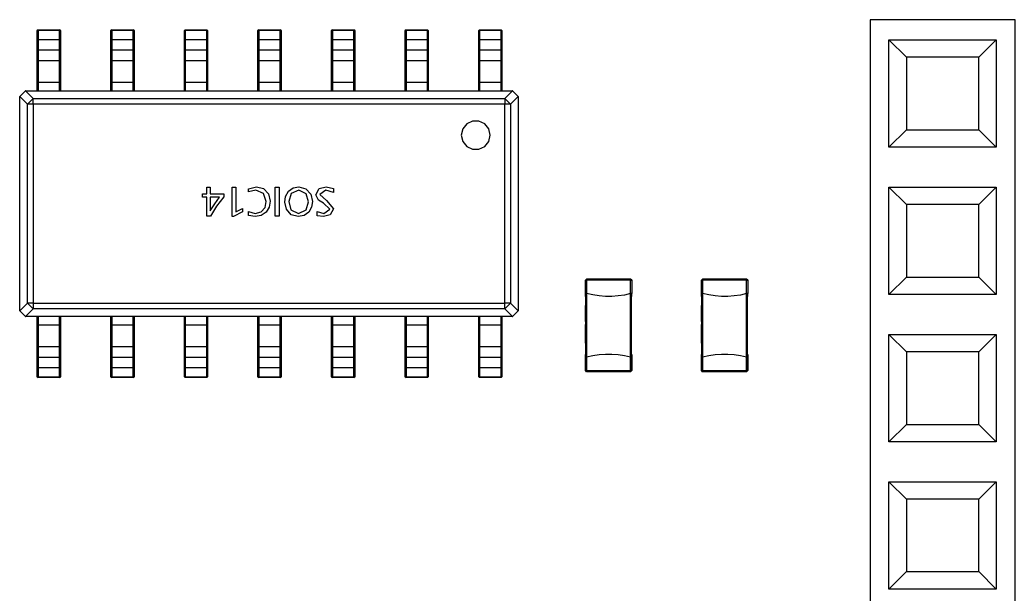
# Model space of a CAD drawing. Header units: millimetres. Extents: x 5 to 205, y 5 to 144.
# Drawn here: x 57.02 to 74.18, y 107.11 to 117.01 of the extents above; entities that cross this region are included whole.
import ezdxf

# ---------------------------------------------------------------- set-up
doc = ezdxf.new("R2010")
doc.units = ezdxf.units.MM
doc.layers.add('PARTS', color=8, linetype='CONTINUOUS')

msp = doc.modelspace()

# ---------------------------------------------------------------- linework, layer by layer
at = {"layer": 'PARTS'}
for points in [[(74.18, 117.014), (71.68, 117.014)], [(71.68, 117.014), (71.68, 61.134)], [(74.18, 61.134), (74.18, 117.014)], [(57.318, 116.83), (57.333, 116.845)], [(57.333, 116.845), (57.318, 116.83)], [(57.318, 116.67), (57.318, 116.83)], [(57.318, 116.83), (57.333, 116.831)], [(57.333, 116.845), (57.703, 116.845)], [(57.333, 116.845), (57.333, 116.845)], [(57.333, 116.831), (57.333, 116.845)], [(57.333, 116.845), (57.703, 116.845)], [(57.703, 116.831), (57.333, 116.831)], [(57.333, 116.831), (57.333, 116.671)], [(57.703, 116.845), (57.718, 116.83)], [(57.703, 116.845), (57.703, 116.845)], [(57.703, 116.831), (57.703, 116.845)], [(57.718, 116.83), (57.703, 116.845)], [(57.703, 116.671), (57.703, 116.831)], [(57.703, 116.831), (57.718, 116.83)], [(57.718, 116.824), (57.718, 116.83)], [(57.718, 116.83), (57.718, 116.67)], [(58.587, 116.83), (58.602, 116.845)], [(58.602, 116.845), (58.587, 116.83)], [(58.587, 116.83), (58.587, 116.824)], [(58.587, 116.67), (58.587, 116.83)], [(58.587, 116.83), (58.602, 116.831)], [(58.587, 116.824), (58.587, 116.664)], [(58.602, 116.845), (58.971, 116.845)], [(58.602, 116.845), (58.602, 116.845)], [(58.602, 116.831), (58.602, 116.845)], [(58.602, 116.845), (58.971, 116.845)], [(58.971, 116.831), (58.602, 116.831)], [(58.602, 116.831), (58.602, 116.671)], [(58.971, 116.845), (58.986, 116.83)], [(58.971, 116.845), (58.971, 116.845)], [(58.971, 116.831), (58.971, 116.845)], [(58.986, 116.83), (58.971, 116.845)], [(58.971, 116.671), (58.971, 116.831)], [(58.971, 116.831), (58.986, 116.83)], [(58.986, 116.824), (58.986, 116.83)], [(58.986, 116.83), (58.986, 116.67)], [(59.855, 116.83), (59.87, 116.845)], [(59.87, 116.845), (59.855, 116.83)], [(59.855, 116.67), (59.855, 116.83)], [(59.855, 116.83), (59.87, 116.831)], [(59.87, 116.845), (60.24, 116.845)], [(59.87, 116.845), (59.87, 116.845)], [(59.87, 116.831), (59.87, 116.845)], [(59.87, 116.845), (60.24, 116.845)], [(60.24, 116.831), (59.87, 116.831)], [(59.87, 116.831), (59.87, 116.671)], [(60.24, 116.845), (60.255, 116.83)], [(60.24, 116.845), (60.24, 116.845)], [(60.24, 116.831), (60.24, 116.845)], [(60.255, 116.83), (60.24, 116.845)], [(60.24, 116.671), (60.24, 116.831)], [(60.24, 116.831), (60.255, 116.83)], [(60.255, 116.824), (60.255, 116.83)], [(60.255, 116.83), (60.255, 116.67)], [(61.124, 116.83), (61.139, 116.845)], [(61.139, 116.845), (61.124, 116.83)], [(61.124, 116.83), (61.124, 116.824)], [(61.124, 116.67), (61.124, 116.83)], [(61.124, 116.83), (61.139, 116.831)], [(61.139, 116.845), (61.509, 116.845)], [(61.139, 116.845), (61.139, 116.845)], [(61.139, 116.831), (61.139, 116.845)], [(61.139, 116.845), (61.509, 116.845)], [(61.509, 116.831), (61.139, 116.831)], [(61.139, 116.831), (61.139, 116.671)], [(61.509, 116.845), (61.524, 116.83)], [(61.509, 116.845), (61.509, 116.845)], [(61.509, 116.831), (61.509, 116.845)], [(61.524, 116.83), (61.509, 116.845)], [(61.509, 116.671), (61.509, 116.831)], [(61.509, 116.831), (61.524, 116.83)], [(61.524, 116.824), (61.524, 116.83)], [(61.524, 116.83), (61.524, 116.67)], [(61.524, 116.664), (61.524, 116.824)], [(62.393, 116.83), (62.408, 116.845)], [(62.408, 116.845), (62.393, 116.83)], [(62.393, 116.83), (62.393, 116.824)], [(62.393, 116.67), (62.393, 116.83)], [(62.393, 116.83), (62.408, 116.831)], [(62.393, 116.824), (62.393, 116.664)], [(62.408, 116.845), (62.778, 116.845)], [(62.408, 116.845), (62.408, 116.845)], [(62.408, 116.831), (62.408, 116.845)], [(62.408, 116.845), (62.778, 116.845)], [(62.778, 116.831), (62.408, 116.831)], [(62.408, 116.831), (62.408, 116.671)], [(62.778, 116.845), (62.793, 116.83)], [(62.778, 116.845), (62.778, 116.845)], [(62.778, 116.831), (62.778, 116.845)], [(62.793, 116.83), (62.778, 116.845)], [(62.778, 116.671), (62.778, 116.831)], [(62.778, 116.831), (62.793, 116.83)], [(62.793, 116.824), (62.793, 116.83)], [(62.793, 116.83), (62.793, 116.67)], [(62.793, 116.664), (62.793, 116.824)], [(63.662, 116.83), (63.677, 116.845)], [(63.677, 116.845), (63.662, 116.83)], [(63.662, 116.83), (63.662, 116.824)], [(63.662, 116.67), (63.662, 116.83)], [(63.662, 116.83), (63.677, 116.831)], [(63.662, 116.824), (63.662, 116.664)], [(63.677, 116.845), (64.046, 116.845)], [(63.677, 116.845), (63.677, 116.845)], [(63.677, 116.831), (63.677, 116.845)], [(63.677, 116.845), (64.046, 116.845)], [(64.046, 116.831), (63.677, 116.831)], [(63.677, 116.831), (63.677, 116.671)], [(64.046, 116.845), (64.061, 116.83)], [(64.046, 116.845), (64.046, 116.845)], [(64.046, 116.831), (64.046, 116.845)], [(64.061, 116.83), (64.046, 116.845)], [(64.046, 116.671), (64.046, 116.831)], [(64.046, 116.831), (64.061, 116.83)], [(64.061, 116.824), (64.061, 116.83)], [(64.061, 116.83), (64.061, 116.67)], [(64.93, 116.83), (64.945, 116.845)], [(64.945, 116.845), (64.93, 116.83)], [(64.93, 116.83), (64.93, 116.824)], [(64.93, 116.67), (64.93, 116.83)], [(64.93, 116.83), (64.945, 116.831)], [(64.93, 116.824), (64.93, 116.664)], [(64.945, 116.845), (65.315, 116.845)], [(64.945, 116.845), (64.945, 116.845)], [(64.945, 116.831), (64.945, 116.845)], [(64.945, 116.845), (65.315, 116.845)], [(65.315, 116.831), (64.945, 116.831)], [(64.945, 116.831), (64.945, 116.671)], [(65.315, 116.845), (65.33, 116.83)], [(65.315, 116.845), (65.315, 116.845)], [(65.315, 116.831), (65.315, 116.845)], [(65.33, 116.83), (65.315, 116.845)], [(65.315, 116.671), (65.315, 116.831)], [(65.315, 116.831), (65.33, 116.83)], [(65.33, 116.824), (65.33, 116.83)], [(65.33, 116.83), (65.33, 116.67)], [(65.33, 116.664), (65.33, 116.824)], [(57.318, 116.67), (57.333, 116.671)], [(57.318, 116.476), (57.318, 116.67)], [(57.703, 116.671), (57.333, 116.671)], [(57.333, 116.671), (57.333, 116.49)], [(57.703, 116.49), (57.703, 116.671)], [(57.703, 116.671), (57.718, 116.67)], [(57.718, 116.67), (57.718, 116.476)], [(58.587, 116.67), (58.602, 116.671)], [(58.587, 116.476), (58.587, 116.67)], [(58.971, 116.671), (58.602, 116.671)], [(58.602, 116.671), (58.602, 116.49)], [(58.971, 116.49), (58.971, 116.671)], [(58.971, 116.671), (58.986, 116.67)], [(58.986, 116.67), (58.986, 116.476)], [(59.855, 116.67), (59.87, 116.671)], [(59.855, 116.476), (59.855, 116.67)], [(60.24, 116.671), (59.87, 116.671)], [(59.87, 116.671), (59.87, 116.49)], [(60.24, 116.49), (60.24, 116.671)], [(60.24, 116.671), (60.255, 116.67)], [(60.255, 116.67), (60.255, 116.476)], [(61.124, 116.67), (61.139, 116.671)], [(61.124, 116.476), (61.124, 116.67)], [(61.509, 116.671), (61.139, 116.671)], [(61.139, 116.671), (61.139, 116.49)], [(61.509, 116.49), (61.509, 116.671)], [(61.509, 116.671), (61.524, 116.67)], [(61.524, 116.67), (61.524, 116.476)], [(62.393, 116.67), (62.408, 116.671)], [(62.393, 116.476), (62.393, 116.67)], [(62.778, 116.671), (62.408, 116.671)], [(62.408, 116.671), (62.408, 116.49)], [(62.778, 116.49), (62.778, 116.671)], [(62.778, 116.671), (62.793, 116.67)], [(62.793, 116.67), (62.793, 116.476)], [(63.662, 116.67), (63.677, 116.671)], [(63.662, 116.476), (63.662, 116.67)], [(64.046, 116.671), (63.677, 116.671)], [(63.677, 116.671), (63.677, 116.49)], [(64.046, 116.49), (64.046, 116.671)], [(64.046, 116.671), (64.061, 116.67)], [(64.061, 116.67), (64.061, 116.476)], [(64.93, 116.67), (64.945, 116.671)], [(64.93, 116.476), (64.93, 116.67)], [(65.315, 116.671), (64.945, 116.671)], [(64.945, 116.671), (64.945, 116.49)], [(65.315, 116.49), (65.315, 116.671)], [(65.315, 116.671), (65.33, 116.67)], [(65.33, 116.67), (65.33, 116.476)], [(72.005, 114.819), (72.005, 116.669)], [(72.005, 116.669), (73.855, 116.669)], [(72.005, 116.669), (72.305, 116.369)], [(73.555, 116.369), (73.855, 116.669)], [(73.855, 116.669), (73.855, 114.819)], [(57.318, 116.476), (57.333, 116.49)], [(57.318, 116.294), (57.318, 116.476)], [(57.703, 116.49), (57.333, 116.49)], [(57.333, 116.49), (57.333, 116.308)], [(57.703, 116.308), (57.703, 116.49)], [(57.703, 116.49), (57.718, 116.476)], [(57.718, 116.476), (57.718, 116.294)], [(58.587, 116.476), (58.602, 116.49)], [(58.587, 116.294), (58.587, 116.476)], [(58.971, 116.49), (58.602, 116.49)], [(58.602, 116.49), (58.602, 116.308)], [(58.971, 116.308), (58.971, 116.49)], [(58.971, 116.49), (58.986, 116.476)], [(58.986, 116.476), (58.986, 116.294)], [(59.855, 116.476), (59.87, 116.49)], [(59.855, 116.294), (59.855, 116.476)], [(60.24, 116.49), (59.87, 116.49)], [(59.87, 116.49), (59.87, 116.308)], [(60.24, 116.308), (60.24, 116.49)], [(60.24, 116.49), (60.255, 116.476)], [(60.255, 116.476), (60.255, 116.294)], [(61.124, 116.476), (61.139, 116.49)], [(61.124, 116.294), (61.124, 116.476)], [(61.509, 116.49), (61.139, 116.49)], [(61.139, 116.49), (61.139, 116.308)], [(61.509, 116.308), (61.509, 116.49)], [(61.509, 116.49), (61.524, 116.476)], [(61.524, 116.476), (61.524, 116.294)], [(62.393, 116.476), (62.408, 116.49)], [(62.393, 116.294), (62.393, 116.476)], [(62.778, 116.49), (62.408, 116.49)], [(62.408, 116.49), (62.408, 116.308)], [(62.778, 116.308), (62.778, 116.49)], [(62.778, 116.49), (62.793, 116.476)], [(62.793, 116.476), (62.793, 116.294)], [(63.662, 116.476), (63.677, 116.49)], [(63.662, 116.294), (63.662, 116.476)], [(64.046, 116.49), (63.677, 116.49)], [(63.677, 116.49), (63.677, 116.308)], [(64.046, 116.308), (64.046, 116.49)], [(64.046, 116.49), (64.061, 116.476)], [(64.061, 116.476), (64.061, 116.294)], [(64.93, 116.476), (64.945, 116.49)], [(64.93, 116.294), (64.93, 116.476)], [(65.315, 116.49), (64.945, 116.49)], [(64.945, 116.49), (64.945, 116.308)], [(65.315, 116.308), (65.315, 116.49)], [(65.315, 116.49), (65.33, 116.476)], [(65.33, 116.476), (65.33, 116.294)], [(72.305, 116.369), (72.305, 115.119)], [(73.555, 116.369), (72.305, 116.369)], [(73.555, 115.119), (73.555, 116.369)], [(57.318, 116.316), (57.318, 116.135)], [(57.318, 116.294), (57.333, 116.308)], [(57.318, 115.933), (57.318, 116.053), (57.318, 116.174), (57.318, 116.294)], [(57.703, 116.308), (57.333, 116.308)], [(57.333, 116.308), (57.333, 116.183), (57.333, 116.058), (57.333, 115.933)], [(57.703, 115.933), (57.703, 116.058), (57.703, 116.183), (57.703, 116.308)], [(57.703, 116.308), (57.718, 116.294)], [(57.718, 116.135), (57.718, 116.316)], [(57.718, 116.294), (57.718, 116.174), (57.718, 116.053), (57.718, 115.933)], [(58.587, 116.316), (58.587, 116.135)], [(58.587, 116.294), (58.602, 116.308)], [(58.587, 115.933), (58.587, 116.053), (58.587, 116.174), (58.587, 116.294)], [(58.971, 116.308), (58.602, 116.308)], [(58.602, 116.308), (58.602, 116.183), (58.602, 116.058), (58.602, 115.933)], [(58.971, 115.933), (58.971, 116.058), (58.971, 116.183), (58.971, 116.308)], [(58.971, 116.308), (58.986, 116.294)], [(58.986, 116.135), (58.986, 116.316)], [(58.986, 116.294), (58.986, 116.174), (58.986, 116.053), (58.986, 115.933)], [(59.855, 116.316), (59.855, 116.135)], [(59.855, 116.294), (59.87, 116.308)], [(59.855, 115.933), (59.855, 116.053), (59.855, 116.174), (59.855, 116.294)], [(60.24, 116.308), (59.87, 116.308)], [(59.87, 116.308), (59.87, 116.183), (59.87, 116.058), (59.87, 115.933)], [(60.24, 115.933), (60.24, 116.058), (60.24, 116.183), (60.24, 116.308)], [(60.24, 116.308), (60.255, 116.294)], [(60.255, 116.135), (60.255, 116.316)], [(60.255, 116.294), (60.255, 116.174), (60.255, 116.053), (60.255, 115.933)], [(61.124, 116.316), (61.124, 116.135)], [(61.124, 116.294), (61.139, 116.308)], [(61.124, 115.933), (61.124, 116.053), (61.124, 116.174), (61.124, 116.294)], [(61.509, 116.308), (61.139, 116.308)], [(61.139, 116.308), (61.139, 116.183), (61.139, 116.058), (61.139, 115.933)], [(61.509, 115.933), (61.509, 116.058), (61.509, 116.183), (61.509, 116.308)], [(61.509, 116.308), (61.524, 116.294)], [(61.524, 116.135), (61.524, 116.316)], [(61.524, 116.294), (61.524, 116.174), (61.524, 116.053), (61.524, 115.933)], [(62.393, 116.316), (62.393, 116.135)], [(62.393, 116.294), (62.408, 116.308)], [(62.393, 115.933), (62.393, 116.053), (62.393, 116.174), (62.393, 116.294)], [(62.778, 116.308), (62.408, 116.308)], [(62.408, 116.308), (62.408, 116.183), (62.408, 116.058), (62.408, 115.933)], [(62.778, 115.933), (62.778, 116.058), (62.778, 116.183), (62.778, 116.308)], [(62.778, 116.308), (62.793, 116.294)], [(62.793, 116.135), (62.793, 116.316)], [(62.793, 116.294), (62.793, 116.174), (62.793, 116.053), (62.793, 115.933)], [(63.662, 116.316), (63.662, 116.135)], [(63.662, 116.294), (63.677, 116.308)], [(63.662, 115.933), (63.662, 116.053), (63.662, 116.174), (63.662, 116.294)], [(64.046, 116.308), (63.677, 116.308)], [(63.677, 116.308), (63.677, 116.183), (63.677, 116.058), (63.677, 115.933)], [(64.046, 115.933), (64.046, 116.058), (64.046, 116.183), (64.046, 116.308)], [(64.046, 116.308), (64.061, 116.294)], [(64.061, 116.135), (64.061, 116.316)], [(64.061, 116.294), (64.061, 116.174), (64.061, 116.053), (64.061, 115.933)], [(64.93, 116.316), (64.93, 116.135)], [(64.93, 116.294), (64.945, 116.308)], [(64.93, 115.933), (64.93, 116.053), (64.93, 116.174), (64.93, 116.294)], [(65.315, 116.308), (64.945, 116.308)], [(64.945, 116.308), (64.945, 116.183), (64.945, 116.058), (64.945, 115.933)], [(65.315, 115.933), (65.315, 116.058), (65.315, 116.183), (65.315, 116.308)], [(65.315, 116.308), (65.33, 116.294)], [(65.33, 116.135), (65.33, 116.316)], [(65.33, 116.294), (65.33, 116.174), (65.33, 116.053), (65.33, 115.933)], [(57.318, 116.135), (57.318, 116.034), (57.318, 115.933)], [(58.587, 116.135), (58.587, 116.034), (58.587, 115.933)], [(59.855, 116.135), (59.855, 116.034), (59.855, 115.933)], [(61.124, 116.135), (61.124, 116.034), (61.124, 115.933)], [(62.393, 116.135), (62.393, 116.034), (62.393, 115.933)], [(63.662, 116.135), (63.662, 116.034), (63.662, 115.933)], [(64.93, 116.135), (64.93, 116.034), (64.93, 115.933)], [(57.318, 115.933), (57.318, 115.793)], [(57.318, 115.793), (57.318, 115.933)], [(57.318, 115.933), (57.333, 115.933)], [(57.703, 115.933), (57.333, 115.933)], [(57.333, 115.933), (57.333, 115.793)], [(57.703, 115.793), (57.703, 115.933)], [(57.703, 115.933), (57.718, 115.933)], [(57.718, 115.933), (57.718, 115.793)], [(58.587, 115.933), (58.587, 115.793)], [(58.587, 115.793), (58.587, 115.933)], [(58.587, 115.933), (58.602, 115.933)], [(58.971, 115.933), (58.602, 115.933)], [(58.602, 115.933), (58.602, 115.793)], [(58.971, 115.793), (58.971, 115.933)], [(58.971, 115.933), (58.986, 115.933)], [(58.986, 115.933), (58.986, 115.793)], [(59.855, 115.933), (59.855, 115.793)], [(59.855, 115.793), (59.855, 115.933)], [(59.855, 115.933), (59.87, 115.933)], [(60.24, 115.933), (59.87, 115.933)], [(59.87, 115.933), (59.87, 115.793)], [(60.24, 115.793), (60.24, 115.933)], [(60.24, 115.933), (60.255, 115.933)], [(60.255, 115.933), (60.255, 115.793)], [(61.124, 115.933), (61.124, 115.793)], [(61.124, 115.793), (61.124, 115.933)], [(61.124, 115.933), (61.139, 115.933)], [(61.509, 115.933), (61.139, 115.933)], [(61.139, 115.933), (61.139, 115.793)], [(61.509, 115.793), (61.509, 115.933)], [(61.509, 115.933), (61.524, 115.933)], [(61.524, 115.793), (61.524, 115.933)], [(61.524, 115.933), (61.524, 115.793)], [(62.393, 115.933), (62.393, 115.793)], [(62.393, 115.793), (62.393, 115.933)], [(62.393, 115.933), (62.408, 115.933)], [(62.778, 115.933), (62.408, 115.933)], [(62.408, 115.933), (62.408, 115.793)], [(62.778, 115.793), (62.778, 115.933)], [(62.778, 115.933), (62.793, 115.933)], [(62.793, 115.793), (62.793, 115.933)], [(62.793, 115.933), (62.793, 115.793)], [(63.662, 115.933), (63.662, 115.793)], [(63.662, 115.793), (63.662, 115.933)], [(63.662, 115.933), (63.677, 115.933)], [(64.046, 115.933), (63.677, 115.933)], [(63.677, 115.933), (63.677, 115.793)], [(64.046, 115.793), (64.046, 115.933)], [(64.046, 115.933), (64.061, 115.933)], [(64.061, 115.933), (64.061, 115.793)], [(64.93, 115.933), (64.93, 115.793)], [(64.93, 115.793), (64.93, 115.933)], [(64.93, 115.933), (64.945, 115.933)], [(65.315, 115.933), (64.945, 115.933)], [(64.945, 115.933), (64.945, 115.793)], [(65.315, 115.793), (65.315, 115.933)], [(65.315, 115.933), (65.33, 115.933)], [(65.33, 115.793), (65.33, 115.933)], [(65.33, 115.933), (65.33, 115.793)], [(57.116, 115.793), (57.018, 115.695)], [(57.018, 115.695), (57.018, 115.693)], [(57.151, 115.562), (57.018, 115.695)], [(57.018, 111.997), (57.018, 115.693)], [(57.118, 115.793), (57.116, 115.793)], [(57.116, 115.793), (57.249, 115.66)], [(57.118, 115.793), (65.51, 115.793)], [(65.379, 115.66), (65.512, 115.793)], [(65.61, 115.695), (65.477, 115.562)], [(65.512, 115.793), (65.51, 115.793)], [(65.61, 115.695), (65.512, 115.793)], [(65.61, 115.693), (65.61, 115.695)], [(65.61, 115.693), (65.61, 111.997)], [(57.249, 115.66), (57.151, 115.562)], [(57.151, 112.127), (57.151, 115.562)], [(57.249, 115.562), (57.151, 115.562)], [(57.249, 115.66), (65.379, 115.66)], [(57.249, 115.562), (57.249, 115.66)], [(57.249, 115.562), (57.249, 112.127)], [(65.379, 115.562), (57.249, 115.562)], [(65.477, 115.562), (65.379, 115.66)], [(65.379, 115.66), (65.379, 115.562)], [(65.379, 112.127), (65.379, 115.562)], [(65.477, 115.562), (65.379, 115.562)], [(65.477, 115.562), (65.477, 112.127)], [(65.129, 115.027), (65.105, 115.135), (65.035, 115.222), (64.935, 115.27), (64.824, 115.27), (64.724, 115.222), (64.655, 115.135), (64.63, 115.027)], [(64.63, 115.027), (64.655, 114.918), (64.724, 114.832), (64.824, 114.783), (64.935, 114.783), (65.035, 114.832), (65.105, 114.918), (65.129, 115.027)], [(72.005, 114.819), (72.305, 115.119)], [(72.305, 115.119), (73.555, 115.119)], [(73.555, 115.119), (73.855, 114.819)], [(73.855, 114.819), (72.005, 114.819)], [(60.241, 114.012), (60.241, 114.128)], [(60.241, 114.128), (60.302, 114.128)], [(60.302, 114.128), (60.302, 114.012)], [(60.68, 113.622), (60.68, 114.128)], [(60.68, 114.128), (60.741, 114.128)], [(60.741, 114.128), (60.741, 113.704)], [(60.96, 114.102), (61.097, 114.134)], [(61.097, 114.134), (61.22, 114.104), (61.306, 114.012), (61.332, 113.888)], [(61.423, 113.628), (61.423, 114.128)], [(61.423, 114.128), (61.49, 114.128)], [(61.49, 114.128), (61.49, 113.628)], [(61.587, 113.872), (61.601, 113.971), (61.648, 114.059), (61.729, 114.116), (61.827, 114.134)], [(61.827, 114.134), (61.951, 114.103), (62.036, 114.009), (62.063, 113.884)], [(62.123, 113.999), (62.18, 114.106), (62.302, 114.134)], [(62.302, 114.134), (62.428, 114.108)], [(72.005, 114.129), (73.855, 114.129)], [(72.005, 112.279), (72.005, 114.129)], [(72.005, 114.129), (72.305, 113.829)], [(73.555, 113.829), (73.855, 114.129)], [(73.855, 114.129), (73.855, 112.279)], [(60.168, 113.957), (60.168, 114.012)], [(60.168, 114.012), (60.241, 114.012)], [(60.241, 113.957), (60.168, 113.957)], [(60.241, 113.628), (60.241, 113.957)], [(60.302, 114.012), (60.534, 114.012)], [(60.302, 113.72), (60.377, 113.842), (60.463, 113.957)], [(60.302, 113.957), (60.302, 113.72)], [(60.463, 113.957), (60.302, 113.957)], [(60.534, 113.96), (60.47, 113.882), (60.41, 113.801), (60.355, 113.716), (60.306, 113.628)], [(60.534, 114.012), (60.534, 113.96)], [(60.96, 114.047), (60.96, 114.102)], [(61.088, 114.079), (60.96, 114.047)], [(61.265, 113.883), (61.22, 114.022), (61.088, 114.079)], [(61.827, 114.079), (61.695, 114.02), (61.654, 113.88)], [(61.996, 113.879), (61.955, 114.017), (61.827, 114.079)], [(62.255, 113.851), (62.166, 113.907), (62.123, 113.999)], [(62.295, 114.079), (62.191, 114.005)], [(62.191, 114.005), (62.306, 113.898)], [(62.428, 114.035), (62.295, 114.079)], [(62.428, 114.108), (62.428, 114.035)], [(61.077, 113.677), (61.177, 113.704), (61.245, 113.781), (61.265, 113.883)], [(61.332, 113.888), (61.316, 113.786), (61.263, 113.698), (61.178, 113.641), (61.078, 113.622)], [(61.819, 113.622), (61.697, 113.654), (61.613, 113.748), (61.587, 113.872)], [(61.654, 113.88), (61.693, 113.738), (61.823, 113.677)], [(62.063, 113.884), (62.049, 113.784), (62, 113.697), (61.918, 113.639), (61.819, 113.622)], [(61.823, 113.677), (61.953, 113.739), (61.996, 113.879)], [(62.361, 113.75), (62.255, 113.851)], [(62.306, 113.898), (62.428, 113.756)], [(72.305, 113.829), (72.305, 112.579)], [(73.555, 113.829), (72.305, 113.829)], [(73.555, 112.579), (73.555, 113.829)], [(60.306, 113.628), (60.241, 113.628)], [(60.703, 113.622), (60.68, 113.622)], [(60.856, 113.702), (60.703, 113.622)], [(60.741, 113.704), (60.856, 113.762)], [(60.856, 113.762), (60.856, 113.702)], [(60.96, 113.642), (60.96, 113.709)], [(60.96, 113.709), (61.077, 113.677)], [(61.078, 113.622), (60.96, 113.642)], [(61.49, 113.628), (61.423, 113.628)], [(62.142, 113.636), (62.142, 113.709)], [(62.142, 113.709), (62.257, 113.677)], [(62.251, 113.622), (62.142, 113.636)], [(62.428, 113.756), (62.37, 113.653), (62.251, 113.622)], [(62.257, 113.677), (62.361, 113.75)], [(66.79, 112.545), (66.77, 112.525)], [(66.79, 112.545), (66.77, 112.525)], [(66.77, 112.293), (66.77, 112.525)], [(66.77, 112.525), (66.79, 112.525)], [(66.79, 112.545), (67.55, 112.545)], [(67.55, 112.545), (66.79, 112.545)], [(66.79, 112.545), (66.79, 112.525)], [(67.55, 112.525), (66.79, 112.525)], [(66.79, 112.525), (66.79, 112.295)], [(67.55, 112.545), (67.57, 112.525)], [(67.57, 112.525), (67.55, 112.545)], [(67.55, 112.545), (67.55, 112.525)], [(67.55, 112.293), (67.55, 112.525)], [(67.55, 112.525), (67.57, 112.525)], [(67.57, 112.525), (67.57, 112.295)], [(68.79, 112.545), (68.77, 112.525)], [(68.79, 112.545), (68.77, 112.525)], [(68.77, 112.293), (68.77, 112.525)], [(68.77, 112.525), (68.79, 112.525)], [(68.79, 112.545), (69.55, 112.545)], [(69.55, 112.545), (68.79, 112.545)], [(68.79, 112.545), (68.79, 112.525)], [(69.55, 112.525), (68.79, 112.525)], [(68.79, 112.525), (68.79, 112.295)], [(69.55, 112.545), (69.57, 112.525)], [(69.57, 112.525), (69.55, 112.545)], [(69.55, 112.545), (69.55, 112.525)], [(69.55, 112.293), (69.55, 112.525)], [(69.55, 112.525), (69.57, 112.525)], [(69.57, 112.525), (69.57, 112.295)], [(72.005, 112.279), (72.305, 112.579)], [(72.305, 112.579), (73.555, 112.579)], [(73.555, 112.579), (73.855, 112.279)], [(66.773, 112.296), (66.77, 112.293)], [(66.77, 112.245), (66.77, 112.295)], [(66.77, 112.293), (66.77, 112.245)], [(66.78, 112.245), (66.77, 112.245)], [(66.773, 112.296), (66.773, 112.299)], [(66.779, 112.298), (66.773, 112.299)], [(66.786, 112.296), (66.773, 112.296)], [(66.78, 112.297), (66.779, 112.298)], [(66.78, 112.298), (66.779, 112.298)], [(66.78, 112.297), (66.779, 112.298)], [(66.78, 112.298), (66.78, 112.297)], [(66.79, 112.295), (66.78, 112.297)], [(66.78, 112.293), (66.787, 112.296)], [(66.78, 111.197), (66.78, 112.293)], [(66.78, 112.245), (66.78, 112.09)], [(66.787, 112.296), (66.787, 112.296)], [(67.55, 112.293), (67.443, 112.269), (67.334, 112.254), (67.225, 112.246), (67.115, 112.246), (67.006, 112.254), (66.897, 112.27), (66.79, 112.295)], [(66.79, 112.295), (66.79, 111.195)], [(67.56, 112.296), (67.55, 112.293)], [(67.55, 111.197), (67.55, 112.293)], [(67.56, 112.296), (67.559, 112.296)], [(67.559, 112.296), (67.56, 112.295)], [(67.56, 112.296), (67.56, 112.299)], [(67.567, 112.298), (67.56, 112.299)], [(67.56, 112.295), (67.56, 111.195)], [(67.56, 111.245), (67.56, 112.245)], [(67.56, 112.245), (67.57, 112.245)], [(67.567, 112.298), (67.566, 112.297)], [(67.566, 112.297), (67.567, 112.298)], [(67.566, 112.297), (67.567, 112.297)], [(67.567, 112.298), (67.567, 112.298)], [(67.567, 112.298), (67.567, 112.297)], [(67.57, 112.295), (67.567, 112.297)], [(67.57, 112.245), (67.57, 112.295)], [(68.773, 112.296), (68.77, 112.293)], [(68.77, 112.245), (68.77, 112.295)], [(68.77, 112.293), (68.77, 112.245)], [(68.78, 112.245), (68.77, 112.245)], [(68.773, 112.296), (68.773, 112.299)], [(68.779, 112.298), (68.773, 112.299)], [(68.786, 112.296), (68.773, 112.296)], [(68.78, 112.297), (68.779, 112.298)], [(68.78, 112.298), (68.779, 112.298)], [(68.78, 112.297), (68.779, 112.298)], [(68.78, 112.298), (68.78, 112.297)], [(68.79, 112.295), (68.78, 112.297)], [(68.78, 112.293), (68.787, 112.296)], [(68.78, 111.197), (68.78, 112.293)], [(68.78, 112.245), (68.78, 112.09)], [(68.787, 112.296), (68.787, 112.296)], [(69.55, 112.293), (69.443, 112.269), (69.334, 112.254), (69.225, 112.246), (69.115, 112.246), (69.006, 112.254), (68.897, 112.27), (68.79, 112.295)], [(68.79, 112.295), (68.79, 111.195)], [(69.56, 112.296), (69.55, 112.293)], [(69.55, 111.197), (69.55, 112.293)], [(69.56, 112.296), (69.559, 112.296)], [(69.559, 112.296), (69.56, 112.295)], [(69.56, 112.296), (69.56, 112.299)], [(69.567, 112.298), (69.56, 112.299)], [(69.56, 112.295), (69.56, 111.195)], [(69.56, 111.245), (69.56, 112.245)], [(69.56, 112.245), (69.57, 112.245)], [(69.567, 112.298), (69.566, 112.297)], [(69.566, 112.297), (69.567, 112.298)], [(69.566, 112.297), (69.567, 112.297)], [(69.567, 112.298), (69.567, 112.298)], [(69.567, 112.298), (69.567, 112.297)], [(69.57, 112.295), (69.567, 112.297)], [(69.57, 112.245), (69.57, 112.295)], [(73.855, 112.279), (72.005, 112.279)], [(57.018, 111.995), (57.151, 112.127)], [(57.151, 112.127), (57.249, 112.03)], [(57.249, 112.127), (57.151, 112.127)], [(57.249, 112.127), (65.379, 112.127)], [(57.249, 112.127), (57.249, 112.03)], [(65.379, 112.03), (65.477, 112.127)], [(65.477, 112.127), (65.379, 112.127)], [(65.379, 112.03), (65.379, 112.127)], [(65.477, 112.127), (65.61, 111.995)], [(66.77, 112.069), (66.77, 112.09)], [(66.77, 112.09), (66.78, 112.09)], [(66.77, 112.019), (66.77, 112.069)], [(66.77, 112.069), (66.78, 112.069)], [(68.77, 112.069), (68.77, 112.09)], [(68.77, 112.09), (68.78, 112.09)], [(68.77, 112.019), (68.77, 112.069)], [(68.77, 112.069), (68.78, 112.069)], [(57.018, 111.997), (57.018, 111.995)], [(57.018, 111.995), (57.116, 111.897)], [(57.249, 112.03), (57.116, 111.897)], [(57.116, 111.897), (57.118, 111.897)], [(65.51, 111.897), (57.118, 111.897)], [(65.379, 112.03), (57.249, 112.03)], [(57.318, 111.897), (57.318, 111.757)], [(57.318, 111.757), (57.318, 111.897)], [(57.333, 111.897), (57.333, 111.757)], [(57.703, 111.757), (57.703, 111.897)], [(57.718, 111.897), (57.718, 111.757)], [(58.587, 111.897), (58.587, 111.757)], [(58.587, 111.757), (58.587, 111.897)], [(58.602, 111.897), (58.602, 111.757)], [(58.971, 111.757), (58.971, 111.897)], [(58.986, 111.897), (58.986, 111.757)], [(59.855, 111.897), (59.855, 111.757)], [(59.855, 111.757), (59.855, 111.897)], [(59.87, 111.897), (59.87, 111.757)], [(60.24, 111.757), (60.24, 111.897)], [(60.255, 111.897), (60.255, 111.757)], [(61.124, 111.897), (61.124, 111.757)], [(61.124, 111.757), (61.124, 111.897)], [(61.139, 111.897), (61.139, 111.757)], [(61.509, 111.757), (61.509, 111.897)], [(61.524, 111.757), (61.524, 111.897)], [(61.524, 111.897), (61.524, 111.757)], [(62.393, 111.897), (62.393, 111.757)], [(62.393, 111.757), (62.393, 111.897)], [(62.408, 111.897), (62.408, 111.757)], [(62.778, 111.757), (62.778, 111.897)], [(62.793, 111.757), (62.793, 111.897)], [(62.793, 111.897), (62.793, 111.757)], [(63.662, 111.897), (63.662, 111.757)], [(63.662, 111.757), (63.662, 111.897)], [(63.677, 111.897), (63.677, 111.757)], [(64.046, 111.757), (64.046, 111.897)], [(64.061, 111.897), (64.061, 111.757)], [(64.93, 111.897), (64.93, 111.757)], [(64.93, 111.757), (64.93, 111.897)], [(64.945, 111.897), (64.945, 111.757)], [(65.315, 111.757), (65.315, 111.897)], [(65.33, 111.757), (65.33, 111.897)], [(65.33, 111.897), (65.33, 111.757)], [(65.512, 111.897), (65.379, 112.03)], [(65.51, 111.897), (65.512, 111.897)], [(65.512, 111.897), (65.61, 111.995)], [(65.61, 111.995), (65.61, 111.997)], [(66.77, 112.009), (66.77, 112.019)], [(66.77, 112.019), (66.78, 112.019)], [(66.77, 111.99), (66.77, 112.009)], [(66.77, 112.009), (66.78, 112.009)], [(66.77, 111.938), (66.77, 111.99)], [(66.77, 111.99), (66.78, 111.99)], [(66.77, 111.879), (66.77, 111.938)], [(66.77, 111.938), (66.78, 111.938)], [(66.78, 112.009), (66.78, 112.019)], [(66.78, 111.99), (66.78, 112.009)], [(66.78, 111.938), (66.78, 111.99)], [(66.78, 111.879), (66.78, 111.938)], [(68.77, 112.009), (68.77, 112.019)], [(68.77, 112.019), (68.78, 112.019)], [(68.77, 111.99), (68.77, 112.009)], [(68.77, 112.009), (68.78, 112.009)], [(68.77, 111.938), (68.77, 111.99)], [(68.77, 111.99), (68.78, 111.99)], [(68.77, 111.879), (68.77, 111.938)], [(68.77, 111.938), (68.78, 111.938)], [(68.78, 112.009), (68.78, 112.019)], [(68.78, 111.99), (68.78, 112.009)], [(68.78, 111.938), (68.78, 111.99)], [(68.78, 111.879), (68.78, 111.938)], [(57.318, 111.396), (57.318, 111.516), (57.318, 111.637), (57.318, 111.757)], [(57.333, 111.757), (57.318, 111.757)], [(57.333, 111.757), (57.703, 111.757)], [(57.333, 111.757), (57.333, 111.632), (57.333, 111.507), (57.333, 111.382)], [(57.703, 111.382), (57.703, 111.507), (57.703, 111.632), (57.703, 111.757)], [(57.718, 111.757), (57.703, 111.757)], [(57.718, 111.757), (57.718, 111.637), (57.718, 111.516), (57.718, 111.396)], [(58.587, 111.396), (58.587, 111.516), (58.587, 111.637), (58.587, 111.757)], [(58.602, 111.757), (58.587, 111.757)], [(58.602, 111.757), (58.971, 111.757)], [(58.602, 111.757), (58.602, 111.632), (58.602, 111.507), (58.602, 111.382)], [(58.971, 111.382), (58.971, 111.507), (58.971, 111.632), (58.971, 111.757)], [(58.986, 111.757), (58.971, 111.757)], [(58.986, 111.757), (58.986, 111.637), (58.986, 111.516), (58.986, 111.396)], [(59.855, 111.757), (59.855, 111.656), (59.855, 111.555)], [(59.855, 111.396), (59.855, 111.516), (59.855, 111.637), (59.855, 111.757)], [(59.87, 111.757), (59.855, 111.757)], [(59.87, 111.757), (60.24, 111.757)], [(59.87, 111.757), (59.87, 111.632), (59.87, 111.507), (59.87, 111.382)], [(60.24, 111.382), (60.24, 111.507), (60.24, 111.632), (60.24, 111.757)], [(60.255, 111.757), (60.24, 111.757)], [(60.255, 111.757), (60.255, 111.637), (60.255, 111.516), (60.255, 111.396)], [(61.124, 111.396), (61.124, 111.516), (61.124, 111.637), (61.124, 111.757)], [(61.139, 111.757), (61.124, 111.757)], [(61.139, 111.757), (61.509, 111.757)], [(61.139, 111.757), (61.139, 111.632), (61.139, 111.507), (61.139, 111.382)], [(61.509, 111.382), (61.509, 111.507), (61.509, 111.632), (61.509, 111.757)], [(61.524, 111.757), (61.509, 111.757)], [(61.524, 111.757), (61.524, 111.637), (61.524, 111.516), (61.524, 111.396)], [(62.393, 111.396), (62.393, 111.516), (62.393, 111.637), (62.393, 111.757)], [(62.408, 111.757), (62.393, 111.757)], [(62.408, 111.757), (62.778, 111.757)], [(62.408, 111.757), (62.408, 111.632), (62.408, 111.507), (62.408, 111.382)], [(62.778, 111.382), (62.778, 111.507), (62.778, 111.632), (62.778, 111.757)], [(62.793, 111.757), (62.778, 111.757)], [(62.793, 111.757), (62.793, 111.637), (62.793, 111.516), (62.793, 111.396)], [(63.662, 111.396), (63.662, 111.516), (63.662, 111.637), (63.662, 111.757)], [(63.677, 111.757), (63.662, 111.757)], [(63.677, 111.757), (64.046, 111.757)], [(63.677, 111.757), (63.677, 111.632), (63.677, 111.507), (63.677, 111.382)], [(64.046, 111.382), (64.046, 111.507), (64.046, 111.632), (64.046, 111.757)], [(64.061, 111.757), (64.046, 111.757)], [(64.061, 111.757), (64.061, 111.637), (64.061, 111.516), (64.061, 111.396)], [(64.93, 111.396), (64.93, 111.516), (64.93, 111.637), (64.93, 111.757)], [(64.945, 111.757), (64.93, 111.757)], [(64.945, 111.757), (65.315, 111.757)], [(64.945, 111.757), (64.945, 111.632), (64.945, 111.507), (64.945, 111.382)], [(65.315, 111.382), (65.315, 111.507), (65.315, 111.632), (65.315, 111.757)], [(65.33, 111.757), (65.315, 111.757)], [(65.33, 111.757), (65.33, 111.637), (65.33, 111.516), (65.33, 111.396)], [(66.77, 111.856), (66.77, 111.879)], [(66.77, 111.879), (66.78, 111.879)], [(66.77, 111.813), (66.77, 111.856)], [(66.77, 111.856), (66.78, 111.856)], [(66.77, 111.813), (66.78, 111.813)], [(66.77, 111.763), (66.78, 111.763)], [(66.77, 111.755), (66.77, 111.763)], [(66.77, 111.731), (66.77, 111.755)], [(66.77, 111.755), (66.78, 111.755)], [(66.77, 111.731), (66.78, 111.731)], [(66.77, 111.73), (66.77, 111.731)], [(66.77, 111.73), (66.78, 111.73)], [(66.77, 111.719), (66.77, 111.728)], [(66.77, 111.728), (66.78, 111.728)], [(66.78, 111.856), (66.78, 111.879)], [(66.78, 111.813), (66.78, 111.856)], [(66.78, 111.813), (66.78, 111.763)], [(66.78, 111.755), (66.78, 111.763)], [(66.78, 111.731), (66.78, 111.755)], [(66.78, 111.73), (66.78, 111.731)], [(66.78, 111.73), (66.78, 111.728)], [(66.78, 111.719), (66.78, 111.728)], [(68.77, 111.856), (68.77, 111.879)], [(68.77, 111.879), (68.78, 111.879)], [(68.77, 111.813), (68.77, 111.856)], [(68.77, 111.856), (68.78, 111.856)], [(68.77, 111.813), (68.78, 111.813)], [(68.77, 111.763), (68.78, 111.763)], [(68.77, 111.755), (68.77, 111.763)], [(68.77, 111.731), (68.77, 111.755)], [(68.77, 111.755), (68.78, 111.755)], [(68.77, 111.731), (68.78, 111.731)], [(68.77, 111.73), (68.77, 111.731)], [(68.77, 111.73), (68.78, 111.73)], [(68.77, 111.719), (68.77, 111.728)], [(68.77, 111.728), (68.78, 111.728)], [(68.78, 111.856), (68.78, 111.879)], [(68.78, 111.813), (68.78, 111.856)], [(68.78, 111.813), (68.78, 111.763)], [(68.78, 111.755), (68.78, 111.763)], [(68.78, 111.731), (68.78, 111.755)], [(68.78, 111.73), (68.78, 111.731)], [(68.78, 111.73), (68.78, 111.728)], [(68.78, 111.719), (68.78, 111.728)], [(57.318, 111.555), (57.318, 111.374)], [(57.718, 111.374), (57.718, 111.555)], [(58.587, 111.555), (58.587, 111.374)], [(58.986, 111.374), (58.986, 111.555)], [(59.855, 111.555), (59.855, 111.374)], [(60.255, 111.374), (60.255, 111.555)], [(61.124, 111.555), (61.124, 111.374)], [(61.524, 111.374), (61.524, 111.555)], [(62.393, 111.555), (62.393, 111.374)], [(62.793, 111.374), (62.793, 111.555)], [(63.662, 111.555), (63.662, 111.374)], [(64.061, 111.374), (64.061, 111.555)], [(64.93, 111.555), (64.93, 111.374)], [(65.33, 111.374), (65.33, 111.555)], [(66.77, 111.697), (66.77, 111.719)], [(66.77, 111.719), (66.78, 111.719)], [(66.77, 111.683), (66.77, 111.697)], [(66.77, 111.697), (66.78, 111.697)], [(66.77, 111.683), (66.78, 111.683)], [(66.77, 111.677), (66.77, 111.677)], [(66.77, 111.677), (66.78, 111.677)], [(66.77, 111.672), (66.77, 111.677)], [(66.77, 111.677), (66.78, 111.677)], [(66.77, 111.67), (66.77, 111.672)], [(66.77, 111.672), (66.78, 111.672)], [(66.77, 111.67), (66.78, 111.67)], [(66.77, 111.639), (66.77, 111.67)], [(66.77, 111.637), (66.77, 111.639)], [(66.77, 111.639), (66.78, 111.639)], [(66.77, 111.637), (66.78, 111.637)], [(66.77, 111.635), (66.77, 111.637)], [(66.77, 111.635), (66.78, 111.635)], [(66.77, 111.626), (66.77, 111.635)], [(66.77, 111.609), (66.77, 111.626)], [(66.77, 111.626), (66.78, 111.626)], [(66.77, 111.585), (66.77, 111.609)], [(66.77, 111.609), (66.78, 111.609)], [(66.77, 111.576), (66.77, 111.585)], [(66.77, 111.585), (66.78, 111.585)], [(66.77, 111.576), (66.78, 111.576)], [(66.77, 111.573), (66.77, 111.576)], [(66.77, 111.55), (66.77, 111.573)], [(66.77, 111.573), (66.78, 111.573)], [(66.78, 111.697), (66.78, 111.719)], [(66.78, 111.683), (66.78, 111.697)], [(66.78, 111.683), (66.78, 111.677)], [(66.78, 111.677), (66.78, 111.677)], [(66.78, 111.672), (66.78, 111.677)], [(66.78, 111.67), (66.78, 111.672)], [(66.78, 111.639), (66.78, 111.67)], [(66.78, 111.637), (66.78, 111.639)], [(66.78, 111.635), (66.78, 111.637)], [(66.78, 111.626), (66.78, 111.635)], [(66.78, 111.609), (66.78, 111.626)], [(66.78, 111.585), (66.78, 111.609)], [(66.78, 111.576), (66.78, 111.585)], [(66.78, 111.573), (66.78, 111.576)], [(66.78, 111.55), (66.78, 111.573)], [(68.77, 111.697), (68.77, 111.719)], [(68.77, 111.719), (68.78, 111.719)], [(68.77, 111.683), (68.77, 111.697)], [(68.77, 111.697), (68.78, 111.697)], [(68.77, 111.683), (68.78, 111.683)], [(68.77, 111.677), (68.77, 111.677)], [(68.77, 111.677), (68.78, 111.677)], [(68.77, 111.672), (68.77, 111.677)], [(68.77, 111.677), (68.78, 111.677)], [(68.77, 111.67), (68.77, 111.672)], [(68.77, 111.672), (68.78, 111.672)], [(68.77, 111.67), (68.78, 111.67)], [(68.77, 111.639), (68.77, 111.67)], [(68.77, 111.637), (68.77, 111.639)], [(68.77, 111.639), (68.78, 111.639)], [(68.77, 111.637), (68.78, 111.637)], [(68.77, 111.635), (68.77, 111.637)], [(68.77, 111.635), (68.78, 111.635)], [(68.77, 111.626), (68.77, 111.635)], [(68.77, 111.609), (68.77, 111.626)], [(68.77, 111.626), (68.78, 111.626)], [(68.77, 111.585), (68.77, 111.609)], [(68.77, 111.609), (68.78, 111.609)], [(68.77, 111.576), (68.77, 111.585)], [(68.77, 111.585), (68.78, 111.585)], [(68.77, 111.576), (68.78, 111.576)], [(68.77, 111.573), (68.77, 111.576)], [(68.77, 111.55), (68.77, 111.573)], [(68.77, 111.573), (68.78, 111.573)], [(68.78, 111.697), (68.78, 111.719)], [(68.78, 111.683), (68.78, 111.697)], [(68.78, 111.683), (68.78, 111.677)], [(68.78, 111.677), (68.78, 111.677)], [(68.78, 111.672), (68.78, 111.677)], [(68.78, 111.67), (68.78, 111.672)], [(68.78, 111.639), (68.78, 111.67)], [(68.78, 111.637), (68.78, 111.639)], [(68.78, 111.635), (68.78, 111.637)], [(68.78, 111.626), (68.78, 111.635)], [(68.78, 111.609), (68.78, 111.626)], [(68.78, 111.585), (68.78, 111.609)], [(68.78, 111.576), (68.78, 111.585)], [(68.78, 111.573), (68.78, 111.576)], [(68.78, 111.55), (68.78, 111.573)], [(72.005, 111.589), (73.855, 111.589)], [(72.005, 111.589), (72.305, 111.289)], [(72.005, 109.739), (72.005, 111.589)], [(73.555, 111.289), (73.855, 111.589)], [(73.855, 111.589), (73.855, 109.739)], [(57.318, 111.214), (57.318, 111.396)], [(57.333, 111.382), (57.318, 111.396)], [(57.333, 111.382), (57.703, 111.382)], [(57.333, 111.382), (57.333, 111.2)], [(57.718, 111.396), (57.703, 111.382)], [(57.703, 111.2), (57.703, 111.382)], [(57.718, 111.396), (57.718, 111.214)], [(58.587, 111.214), (58.587, 111.396)], [(58.602, 111.382), (58.587, 111.396)], [(58.602, 111.382), (58.971, 111.382)], [(58.602, 111.382), (58.602, 111.2)], [(58.986, 111.396), (58.971, 111.382)], [(58.971, 111.2), (58.971, 111.382)], [(58.986, 111.396), (58.986, 111.214)], [(59.855, 111.214), (59.855, 111.396)], [(59.87, 111.382), (59.855, 111.396)], [(59.87, 111.382), (60.24, 111.382)], [(59.87, 111.382), (59.87, 111.2)], [(60.255, 111.396), (60.24, 111.382)], [(60.24, 111.2), (60.24, 111.382)], [(60.255, 111.396), (60.255, 111.214)], [(61.124, 111.214), (61.124, 111.396)], [(61.139, 111.382), (61.124, 111.396)], [(61.139, 111.382), (61.509, 111.382)], [(61.139, 111.382), (61.139, 111.2)], [(61.524, 111.396), (61.509, 111.382)], [(61.509, 111.2), (61.509, 111.382)], [(61.524, 111.396), (61.524, 111.214)], [(62.393, 111.214), (62.393, 111.396)], [(62.408, 111.382), (62.393, 111.396)], [(62.408, 111.382), (62.778, 111.382)], [(62.408, 111.382), (62.408, 111.2)], [(62.793, 111.396), (62.778, 111.382)], [(62.778, 111.2), (62.778, 111.382)], [(62.793, 111.396), (62.793, 111.214)], [(63.662, 111.214), (63.662, 111.396)], [(63.677, 111.382), (63.662, 111.396)], [(63.677, 111.382), (64.046, 111.382)], [(63.677, 111.382), (63.677, 111.2)], [(64.061, 111.396), (64.046, 111.382)], [(64.046, 111.2), (64.046, 111.382)], [(64.061, 111.396), (64.061, 111.214)], [(64.93, 111.214), (64.93, 111.396)], [(64.945, 111.382), (64.93, 111.396)], [(64.945, 111.382), (65.315, 111.382)], [(64.945, 111.382), (64.945, 111.2)], [(65.33, 111.396), (65.315, 111.382)], [(65.315, 111.2), (65.315, 111.382)], [(65.33, 111.396), (65.33, 111.214)], [(66.77, 111.541), (66.77, 111.55)], [(66.77, 111.55), (66.78, 111.55)], [(66.77, 111.518), (66.77, 111.541)], [(66.77, 111.541), (66.78, 111.541)], [(66.77, 111.518), (66.78, 111.518)], [(66.77, 111.509), (66.77, 111.518)], [(66.77, 111.5), (66.77, 111.509)], [(66.77, 111.509), (66.78, 111.509)], [(66.77, 111.5), (66.78, 111.5)], [(66.77, 111.473), (66.77, 111.496)], [(66.77, 111.496), (66.78, 111.496)], [(66.77, 111.465), (66.77, 111.473)], [(66.77, 111.473), (66.78, 111.473)], [(66.77, 111.442), (66.77, 111.465)], [(66.77, 111.465), (66.78, 111.465)], [(66.77, 111.442), (66.78, 111.442)], [(66.78, 111.541), (66.78, 111.55)], [(66.78, 111.518), (66.78, 111.541)], [(66.78, 111.509), (66.78, 111.518)], [(66.78, 111.5), (66.78, 111.509)], [(66.78, 111.5), (66.78, 111.496)], [(66.78, 111.473), (66.78, 111.496)], [(66.78, 111.465), (66.78, 111.473)], [(66.78, 111.442), (66.78, 111.465)], [(66.78, 111.442), (66.78, 111.245)], [(68.77, 111.541), (68.77, 111.55)], [(68.77, 111.55), (68.78, 111.55)], [(68.77, 111.518), (68.77, 111.541)], [(68.77, 111.541), (68.78, 111.541)], [(68.77, 111.518), (68.78, 111.518)], [(68.77, 111.509), (68.77, 111.518)], [(68.77, 111.5), (68.77, 111.509)], [(68.77, 111.509), (68.78, 111.509)], [(68.77, 111.5), (68.78, 111.5)], [(68.77, 111.473), (68.77, 111.496)], [(68.77, 111.496), (68.78, 111.496)], [(68.77, 111.465), (68.77, 111.473)], [(68.77, 111.473), (68.78, 111.473)], [(68.77, 111.442), (68.77, 111.465)], [(68.77, 111.465), (68.78, 111.465)], [(68.77, 111.442), (68.78, 111.442)], [(68.78, 111.541), (68.78, 111.55)], [(68.78, 111.518), (68.78, 111.541)], [(68.78, 111.509), (68.78, 111.518)], [(68.78, 111.5), (68.78, 111.509)], [(68.78, 111.5), (68.78, 111.496)], [(68.78, 111.473), (68.78, 111.496)], [(68.78, 111.465), (68.78, 111.473)], [(68.78, 111.442), (68.78, 111.465)], [(68.78, 111.442), (68.78, 111.245)], [(57.318, 111.02), (57.318, 111.214)], [(57.333, 111.2), (57.318, 111.214)], [(57.718, 111.214), (57.703, 111.2)], [(57.718, 111.214), (57.718, 111.374)], [(57.718, 111.214), (57.718, 111.02)], [(58.587, 111.374), (58.587, 111.214)], [(58.587, 111.02), (58.587, 111.214)], [(58.602, 111.2), (58.587, 111.214)], [(58.986, 111.214), (58.971, 111.2)], [(58.986, 111.214), (58.986, 111.02)], [(59.855, 111.02), (59.855, 111.214)], [(59.87, 111.2), (59.855, 111.214)], [(60.255, 111.214), (60.24, 111.2)], [(60.255, 111.214), (60.255, 111.02)], [(61.124, 111.02), (61.124, 111.214)], [(61.139, 111.2), (61.124, 111.214)], [(61.524, 111.214), (61.509, 111.2)], [(61.524, 111.214), (61.524, 111.374)], [(61.524, 111.214), (61.524, 111.02)], [(62.393, 111.374), (62.393, 111.214)], [(62.393, 111.02), (62.393, 111.214)], [(62.408, 111.2), (62.393, 111.214)], [(62.793, 111.214), (62.778, 111.2)], [(62.793, 111.214), (62.793, 111.374)], [(62.793, 111.214), (62.793, 111.02)], [(63.662, 111.374), (63.662, 111.214)], [(63.662, 111.02), (63.662, 111.214)], [(63.677, 111.2), (63.662, 111.214)], [(64.061, 111.214), (64.046, 111.2)], [(64.061, 111.214), (64.061, 111.02)], [(64.93, 111.374), (64.93, 111.214)], [(64.93, 111.02), (64.93, 111.214)], [(64.945, 111.2), (64.93, 111.214)], [(65.33, 111.214), (65.315, 111.2)], [(65.33, 111.214), (65.33, 111.374)], [(65.33, 111.214), (65.33, 111.02)], [(66.77, 111.197), (66.77, 111.245)], [(66.77, 111.245), (66.77, 111.195)], [(66.78, 111.245), (66.77, 111.245)], [(66.78, 111.197), (66.78, 111.245)], [(67.55, 111.197), (67.443, 111.221), (67.334, 111.236), (67.225, 111.244), (67.115, 111.244), (67.006, 111.236), (66.897, 111.219), (66.79, 111.195)], [(67.56, 111.245), (67.56, 111.195)], [(67.56, 111.245), (67.57, 111.245)], [(67.57, 111.245), (67.57, 111.195)], [(68.77, 111.197), (68.77, 111.245)], [(68.77, 111.245), (68.77, 111.195)], [(68.78, 111.245), (68.77, 111.245)], [(68.78, 111.197), (68.78, 111.245)], [(69.55, 111.197), (69.443, 111.221), (69.334, 111.236), (69.225, 111.244), (69.115, 111.244), (69.006, 111.236), (68.897, 111.219), (68.79, 111.195)], [(69.56, 111.245), (69.56, 111.195)], [(69.56, 111.245), (69.57, 111.245)], [(69.57, 111.245), (69.57, 111.195)], [(73.555, 111.289), (72.305, 111.289)], [(72.305, 111.289), (72.305, 110.039)], [(73.555, 110.039), (73.555, 111.289)], [(57.333, 111.2), (57.333, 111.019)], [(57.333, 111.2), (57.703, 111.2)], [(57.703, 111.019), (57.703, 111.2)], [(58.602, 111.2), (58.602, 111.019)], [(58.602, 111.2), (58.971, 111.2)], [(58.971, 111.019), (58.971, 111.2)], [(59.87, 111.2), (59.87, 111.019)], [(59.87, 111.2), (60.24, 111.2)], [(60.24, 111.019), (60.24, 111.2)], [(61.139, 111.2), (61.139, 111.019)], [(61.139, 111.2), (61.509, 111.2)], [(61.509, 111.019), (61.509, 111.2)], [(62.408, 111.2), (62.408, 111.019)], [(62.408, 111.2), (62.778, 111.2)], [(62.778, 111.019), (62.778, 111.2)], [(63.677, 111.2), (63.677, 111.019)], [(63.677, 111.2), (64.046, 111.2)], [(64.046, 111.019), (64.046, 111.2)], [(64.945, 111.2), (64.945, 111.019)], [(64.945, 111.2), (65.315, 111.2)], [(65.315, 111.019), (65.315, 111.2)], [(66.77, 110.965), (66.77, 111.197)], [(66.773, 111.194), (66.77, 111.197)], [(66.77, 111.195), (66.77, 110.965)], [(66.773, 111.191), (66.773, 111.194)], [(66.786, 111.194), (66.773, 111.194)], [(66.779, 111.192), (66.773, 111.191)], [(66.78, 111.193), (66.779, 111.192)], [(66.779, 111.192), (66.78, 111.193)], [(66.78, 111.192), (66.779, 111.192)], [(66.787, 111.194), (66.78, 111.197)], [(66.79, 111.195), (66.78, 111.193)], [(66.78, 111.193), (66.78, 111.192)], [(66.787, 111.194), (66.787, 111.194)], [(66.79, 111.195), (66.79, 110.965)], [(67.56, 111.194), (67.55, 111.197)], [(67.55, 110.965), (67.55, 111.197)], [(67.56, 111.195), (67.559, 111.194)], [(67.56, 111.194), (67.559, 111.194)], [(67.56, 111.191), (67.56, 111.194)], [(67.567, 111.192), (67.56, 111.191)], [(67.567, 111.192), (67.566, 111.193)], [(67.566, 111.193), (67.567, 111.193)], [(67.567, 111.192), (67.566, 111.193)], [(67.57, 111.195), (67.567, 111.193)], [(67.567, 111.193), (67.567, 111.192)], [(67.567, 111.192), (67.567, 111.192)], [(67.57, 110.965), (67.57, 111.197)], [(67.57, 111.195), (67.57, 110.965)], [(68.77, 110.965), (68.77, 111.197)], [(68.773, 111.194), (68.77, 111.197)], [(68.77, 111.195), (68.77, 110.965)], [(68.773, 111.191), (68.773, 111.194)], [(68.786, 111.194), (68.773, 111.194)], [(68.779, 111.192), (68.773, 111.191)], [(68.78, 111.193), (68.779, 111.192)], [(68.779, 111.192), (68.78, 111.193)], [(68.78, 111.192), (68.779, 111.192)], [(68.787, 111.194), (68.78, 111.197)], [(68.79, 111.195), (68.78, 111.193)], [(68.78, 111.193), (68.78, 111.192)], [(68.787, 111.194), (68.787, 111.194)], [(68.79, 111.195), (68.79, 110.965)], [(69.56, 111.194), (69.55, 111.197)], [(69.55, 110.965), (69.55, 111.197)], [(69.56, 111.195), (69.559, 111.194)], [(69.56, 111.194), (69.559, 111.194)], [(69.56, 111.191), (69.56, 111.194)], [(69.567, 111.192), (69.56, 111.191)], [(69.567, 111.192), (69.566, 111.193)], [(69.566, 111.193), (69.567, 111.193)], [(69.567, 111.192), (69.566, 111.193)], [(69.57, 111.195), (69.567, 111.193)], [(69.567, 111.193), (69.567, 111.192)], [(69.567, 111.192), (69.567, 111.192)], [(69.57, 110.965), (69.57, 111.197)], [(69.57, 111.195), (69.57, 110.965)], [(57.318, 110.86), (57.318, 111.02)], [(57.333, 111.019), (57.318, 111.02)], [(57.318, 110.866), (57.318, 110.86)], [(57.333, 111.019), (57.703, 111.019)], [(57.333, 111.019), (57.333, 110.859)], [(57.718, 111.02), (57.703, 111.019)], [(57.703, 110.859), (57.703, 111.019)], [(57.718, 111.02), (57.718, 110.86)], [(58.587, 111.026), (58.587, 110.866)], [(58.587, 110.86), (58.587, 111.02)], [(58.602, 111.019), (58.587, 111.02)], [(58.587, 110.866), (58.587, 110.86)], [(58.602, 111.019), (58.971, 111.019)], [(58.602, 111.019), (58.602, 110.859)], [(58.986, 111.02), (58.971, 111.019)], [(58.971, 110.859), (58.971, 111.019)], [(58.986, 110.866), (58.986, 111.026)], [(58.986, 111.02), (58.986, 110.86)], [(58.986, 110.86), (58.986, 110.866)], [(59.855, 110.86), (59.855, 111.02)], [(59.87, 111.019), (59.855, 111.02)], [(59.87, 111.019), (60.24, 111.019)], [(59.87, 111.019), (59.87, 110.859)], [(60.255, 111.02), (60.24, 111.019)], [(60.24, 110.859), (60.24, 111.019)], [(60.255, 110.866), (60.255, 111.026)], [(60.255, 111.02), (60.255, 110.86)], [(60.255, 110.86), (60.255, 110.866)], [(61.124, 111.026), (61.124, 110.866)], [(61.124, 110.86), (61.124, 111.02)], [(61.139, 111.019), (61.124, 111.02)], [(61.139, 111.019), (61.509, 111.019)], [(61.139, 111.019), (61.139, 110.859)], [(61.524, 111.02), (61.509, 111.019)], [(61.509, 110.859), (61.509, 111.019)], [(61.524, 110.866), (61.524, 111.026)], [(61.524, 111.02), (61.524, 110.86)], [(61.524, 110.86), (61.524, 110.866)], [(62.393, 111.026), (62.393, 110.866)], [(62.393, 110.86), (62.393, 111.02)], [(62.408, 111.019), (62.393, 111.02)], [(62.393, 110.866), (62.393, 110.86)], [(62.408, 111.019), (62.778, 111.019)], [(62.408, 111.019), (62.408, 110.859)], [(62.793, 111.02), (62.778, 111.019)], [(62.778, 110.859), (62.778, 111.019)], [(62.793, 110.866), (62.793, 111.026)], [(62.793, 111.02), (62.793, 110.86)], [(62.793, 110.86), (62.793, 110.866)], [(63.662, 111.026), (63.662, 110.866)], [(63.662, 110.86), (63.662, 111.02)], [(63.677, 111.019), (63.662, 111.02)], [(63.662, 110.866), (63.662, 110.86)], [(63.677, 111.019), (64.046, 111.019)], [(63.677, 111.019), (63.677, 110.859)], [(64.061, 111.02), (64.046, 111.019)], [(64.046, 110.859), (64.046, 111.019)], [(64.061, 110.866), (64.061, 111.026)], [(64.061, 111.02), (64.061, 110.86)], [(64.061, 110.86), (64.061, 110.866)], [(64.93, 111.026), (64.93, 110.866)], [(64.93, 110.86), (64.93, 111.02)], [(64.945, 111.019), (64.93, 111.02)], [(64.93, 110.866), (64.93, 110.86)], [(64.945, 111.019), (65.315, 111.019)], [(64.945, 111.019), (64.945, 110.859)], [(65.33, 111.02), (65.315, 111.019)], [(65.315, 110.859), (65.315, 111.019)], [(65.33, 110.866), (65.33, 111.026)], [(65.33, 111.02), (65.33, 110.86)], [(65.33, 110.86), (65.33, 110.866)], [(66.79, 110.945), (66.77, 110.965)], [(66.79, 110.965), (66.77, 110.965)], [(66.79, 110.965), (67.55, 110.965)], [(66.79, 110.945), (66.79, 110.965)], [(67.55, 110.945), (66.79, 110.945)], [(67.55, 110.945), (67.57, 110.965)], [(67.57, 110.965), (67.55, 110.965)], [(67.55, 110.945), (67.57, 110.965)], [(67.55, 110.945), (67.55, 110.965)], [(68.77, 110.965), (68.79, 110.945)], [(68.79, 110.945), (68.77, 110.965)], [(68.79, 110.965), (68.77, 110.965)], [(68.79, 110.965), (69.55, 110.965)], [(68.79, 110.945), (68.79, 110.965)], [(69.55, 110.945), (68.79, 110.945)], [(69.57, 110.965), (69.55, 110.945)], [(69.55, 110.945), (69.57, 110.965)], [(69.57, 110.965), (69.55, 110.965)], [(69.57, 110.965), (69.55, 110.945)], [(69.55, 110.945), (69.57, 110.965)], [(69.55, 110.945), (69.55, 110.965)], [(57.333, 110.845), (57.318, 110.86)], [(57.333, 110.859), (57.318, 110.86)], [(57.318, 110.86), (57.333, 110.845)], [(57.333, 110.859), (57.703, 110.859)], [(57.333, 110.859), (57.333, 110.845)], [(57.703, 110.845), (57.333, 110.845)], [(57.333, 110.845), (57.333, 110.845)], [(57.703, 110.845), (57.333, 110.845)], [(57.718, 110.86), (57.703, 110.845)], [(57.718, 110.86), (57.703, 110.859)], [(57.703, 110.845), (57.718, 110.86)], [(57.703, 110.859), (57.703, 110.845)], [(57.703, 110.845), (57.703, 110.845)], [(58.602, 110.845), (58.587, 110.86)], [(58.602, 110.859), (58.587, 110.86)], [(58.587, 110.86), (58.602, 110.845)], [(58.602, 110.859), (58.971, 110.859)], [(58.602, 110.859), (58.602, 110.845)], [(58.971, 110.845), (58.602, 110.845)], [(58.602, 110.845), (58.602, 110.845)], [(58.971, 110.845), (58.602, 110.845)], [(58.986, 110.86), (58.971, 110.845)], [(58.986, 110.86), (58.971, 110.859)], [(58.971, 110.845), (58.986, 110.86)], [(58.971, 110.859), (58.971, 110.845)], [(58.971, 110.845), (58.971, 110.845)], [(59.87, 110.845), (59.855, 110.86)], [(59.87, 110.859), (59.855, 110.86)], [(59.855, 110.86), (59.87, 110.845)], [(59.87, 110.859), (60.24, 110.859)], [(59.87, 110.859), (59.87, 110.845)], [(60.24, 110.845), (59.87, 110.845)], [(59.87, 110.845), (59.87, 110.845)], [(60.24, 110.845), (59.87, 110.845)], [(60.255, 110.86), (60.24, 110.845)], [(60.255, 110.86), (60.24, 110.859)], [(60.24, 110.845), (60.255, 110.86)], [(60.24, 110.859), (60.24, 110.845)], [(60.24, 110.845), (60.24, 110.845)], [(61.139, 110.845), (61.124, 110.86)], [(61.139, 110.859), (61.124, 110.86)], [(61.124, 110.86), (61.139, 110.845)], [(61.139, 110.859), (61.509, 110.859)], [(61.139, 110.859), (61.139, 110.845)], [(61.509, 110.845), (61.139, 110.845)], [(61.139, 110.845), (61.139, 110.845)], [(61.509, 110.845), (61.139, 110.845)], [(61.524, 110.86), (61.509, 110.845)], [(61.524, 110.86), (61.509, 110.859)], [(61.509, 110.845), (61.524, 110.86)], [(61.509, 110.859), (61.509, 110.845)], [(61.509, 110.845), (61.509, 110.845)], [(62.408, 110.845), (62.393, 110.86)], [(62.408, 110.859), (62.393, 110.86)], [(62.393, 110.86), (62.408, 110.845)], [(62.408, 110.859), (62.778, 110.859)], [(62.408, 110.859), (62.408, 110.845)], [(62.778, 110.845), (62.408, 110.845)], [(62.408, 110.845), (62.408, 110.845)], [(62.778, 110.845), (62.408, 110.845)], [(62.793, 110.86), (62.778, 110.845)], [(62.793, 110.86), (62.778, 110.859)], [(62.778, 110.845), (62.793, 110.86)], [(62.778, 110.859), (62.778, 110.845)], [(62.778, 110.845), (62.778, 110.845)], [(63.677, 110.845), (63.662, 110.86)], [(63.677, 110.859), (63.662, 110.86)], [(63.662, 110.86), (63.677, 110.845)], [(63.677, 110.859), (64.046, 110.859)], [(63.677, 110.859), (63.677, 110.845)], [(64.046, 110.845), (63.677, 110.845)], [(63.677, 110.845), (63.677, 110.845)], [(64.046, 110.845), (63.677, 110.845)], [(64.061, 110.86), (64.046, 110.845)], [(64.061, 110.86), (64.046, 110.859)], [(64.046, 110.845), (64.061, 110.86)], [(64.046, 110.859), (64.046, 110.845)], [(64.046, 110.845), (64.046, 110.845)], [(64.945, 110.845), (64.93, 110.86)], [(64.945, 110.859), (64.93, 110.86)], [(64.93, 110.86), (64.945, 110.845)], [(64.945, 110.859), (65.315, 110.859)], [(64.945, 110.859), (64.945, 110.845)], [(65.315, 110.845), (64.945, 110.845)], [(64.945, 110.845), (64.945, 110.845)], [(65.315, 110.845), (64.945, 110.845)], [(65.33, 110.86), (65.315, 110.845)], [(65.33, 110.86), (65.315, 110.859)], [(65.315, 110.845), (65.33, 110.86)], [(65.315, 110.859), (65.315, 110.845)], [(65.315, 110.845), (65.315, 110.845)], [(72.005, 109.739), (72.305, 110.039)], [(72.305, 110.039), (73.555, 110.039)], [(73.555, 110.039), (73.855, 109.739)], [(73.855, 109.739), (72.005, 109.739)], [(72.005, 109.049), (73.855, 109.049)], [(72.005, 109.049), (72.305, 108.749)], [(72.005, 107.199), (72.005, 109.049)], [(73.555, 108.749), (73.855, 109.049)], [(73.855, 109.049), (73.855, 107.199)], [(73.555, 108.749), (72.305, 108.749)], [(72.305, 108.749), (72.305, 107.499)], [(73.555, 107.499), (73.555, 108.749)], [(72.005, 107.199), (72.305, 107.499)], [(72.305, 107.499), (73.555, 107.499)], [(73.555, 107.499), (73.855, 107.199)], [(73.855, 107.199), (72.005, 107.199)]]:
    msp.add_lwpolyline(points, dxfattribs=at)

doc.saveas('drawing.dxf')
